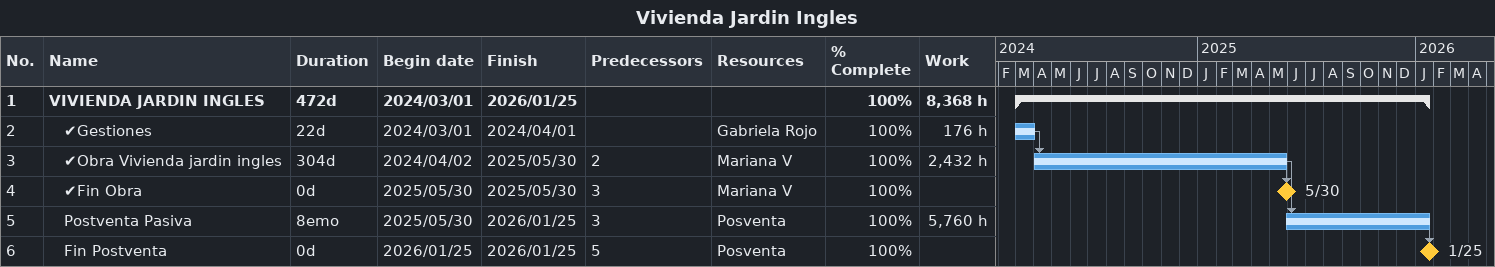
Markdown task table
Vivienda Jardin Ingles

| ID | Level | Task | Duration | Start | Finish | Predecessors | Resources | % complete | Work (h) |
|---|---|---|---|---|---|---|---|---|---|
| 1 | 1 | **VIVIENDA JARDIN INGLES** | 472d | 2024-03-01 | 2026-01-25 |  |  | 100 | 8368 |
| 2 | 2 | ✔Gestiones | 22d | 2024-03-01 | 2024-04-01 |  | Gabriela Rojo | 100 | 176 |
| 3 | 2 | ✔Obra Vivienda jardin ingles | 304d | 2024-04-02 | 2025-05-30 | 2 | Mariana V | 100 | 2432 |
| 4 | 2 | ✔Fin Obra | 0d | 2025-05-30 | 2025-05-30 | 3 | Mariana V | 100 |  |
| 5 | 2 | Postventa Pasiva | 8emo | 2025-05-30 | 2026-01-25 | 3 | Posventa | 100 | 5760 |
| 6 | 2 | Fin Postventa | 0d | 2026-01-25 | 2026-01-25 | 5 | Posventa | 100 |  |
